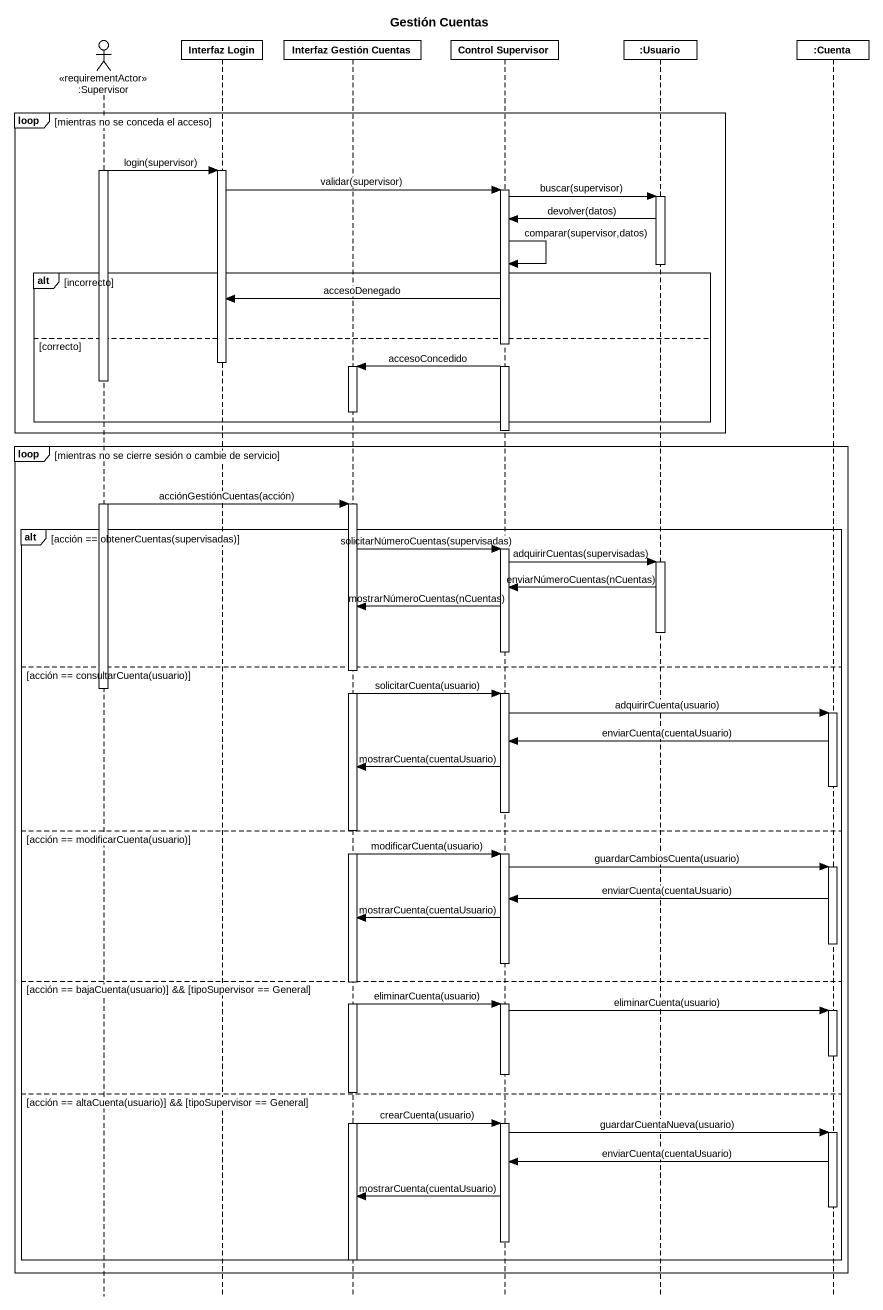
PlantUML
@startuml
title Gestión Cuentas
hide footbox
actor ":Supervisor" as Supervisor <<requirementActor>>
participant "Interfaz Login" as Interfaz_Login
participant "Interfaz Gestión Cuentas" as Interfaz_Gestión_Cuentas
participant "Control Supervisor" as Control_Supervisor
participant ":Usuario" as Usuario
participant ":Cuenta" as Cuenta

loop mientras no se conceda el acceso
  activate Supervisor
  Supervisor -> Interfaz_Login : login(supervisor)
  activate Interfaz_Login
  Interfaz_Login -> Control_Supervisor : validar(supervisor)
  activate Control_Supervisor
  Control_Supervisor -> Usuario : buscar(supervisor)
  activate Usuario
  Usuario -> Control_Supervisor : devolver(datos)
  Control_Supervisor -> Control_Supervisor : comparar(supervisor,datos)
  deactivate Usuario
  alt incorrecto
    Control_Supervisor -> Interfaz_Login : accesoDenegado
  else correcto
    deactivate Interfaz_Login
    Control_Supervisor -> Interfaz_Gestión_Cuentas : accesoConcedido
    activate Interfaz_Gestión_Cuentas
    deactivate Interfaz_Gestión_Cuentas
  end
  deactivate Control_Supervisor
end
loop mientras no se cierre sesión o cambie de servicio
  Supervisor -> Interfaz_Gestión_Cuentas : acciónGestiónCuentas(acción)
  activate Interfaz_Gestión_Cuentas
  alt acción == obtenerCuentas(supervisadas)
    Interfaz_Gestión_Cuentas -> Control_Supervisor : solicitarNúmeroCuentas(supervisadas)
    activate Control_Supervisor
    Control_Supervisor -> Usuario : adquirirCuentas(supervisadas)
    activate Usuario
    Usuario -> Control_Supervisor : enviarNúmeroCuentas(nCuentas)
    Control_Supervisor -> Interfaz_Gestión_Cuentas : mostrarNúmeroCuentas(nCuentas)
    deactivate Usuario
    deactivate Control_Supervisor
  else acción == consultarCuenta(usuario)
    deactivate Supervisor
    Interfaz_Gestión_Cuentas -> Control_Supervisor : solicitarCuenta(usuario)
    activate Control_Supervisor
    Control_Supervisor -> Cuenta : adquirirCuenta(usuario)
    activate Cuenta
    Cuenta -> Control_Supervisor : enviarCuenta(cuentaUsuario)
    Control_Supervisor -> Interfaz_Gestión_Cuentas : mostrarCuenta(cuentaUsuario)
    deactivate Cuenta
    deactivate Control_Supervisor
  else acción == modificarCuenta(usuario)
    Interfaz_Gestión_Cuentas -> Control_Supervisor : modificarCuenta(usuario)
    activate Control_Supervisor
    Control_Supervisor -> Cuenta : guardarCambiosCuenta(usuario)
    activate Cuenta
    Cuenta -> Control_Supervisor : enviarCuenta(cuentaUsuario)
    Control_Supervisor -> Interfaz_Gestión_Cuentas : mostrarCuenta(cuentaUsuario)
    deactivate Cuenta
    deactivate Control_Supervisor
  else acción == bajaCuenta(usuario)] && [tipoSupervisor == General
    Interfaz_Gestión_Cuentas -> Control_Supervisor : eliminarCuenta(usuario)
    activate Control_Supervisor
    Control_Supervisor -> Cuenta : eliminarCuenta(usuario)
    activate Cuenta
    deactivate Cuenta
    deactivate Control_Supervisor
  else acción == altaCuenta(usuario)] && [tipoSupervisor == General
    Interfaz_Gestión_Cuentas -> Control_Supervisor : crearCuenta(usuario)
    activate Control_Supervisor
    Control_Supervisor -> Cuenta : guardarCuentaNueva(usuario)
    activate Cuenta
    Cuenta -> Control_Supervisor : enviarCuenta(cuentaUsuario)
    Control_Supervisor -> Interfaz_Gestión_Cuentas : mostrarCuenta(cuentaUsuario)
    deactivate Cuenta
    deactivate Control_Supervisor
  end
  deactivate Interfaz_Gestión_Cuentas
end
@enduml
